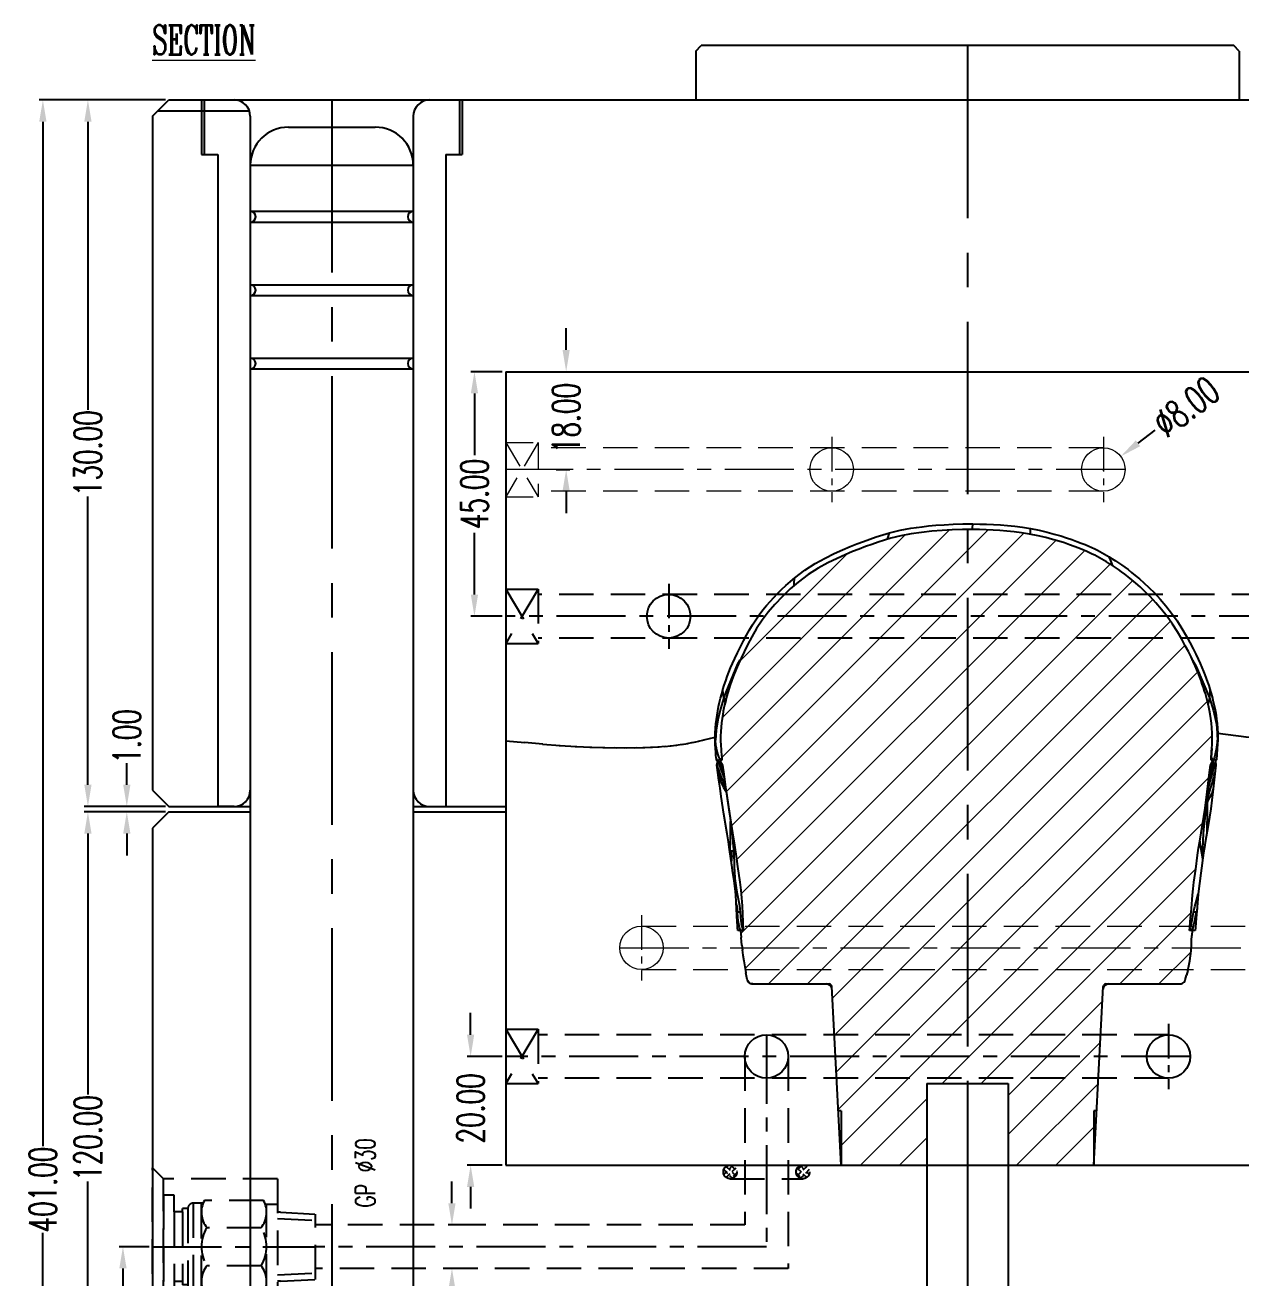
# Model space of a CAD drawing. Header units: inches. Extents: x 143011 to 144494, y -46023 to -44974.
# Drawn here: x 143612.1 to 143835.9, y -45807.6 to -45577 of the extents above; entities that cross this region are included whole.
import ezdxf

# ---------------------------------------------------------------- set-up
doc = ezdxf.new("R2010")
doc.units = ezdxf.units.IN
doc.header["$LTSCALE"] = 2
doc.header["$MEASUREMENT"] = 0
doc.header["$PDMODE"] = 3
doc.header["$PDSIZE"] = 0.3125
for name, pattern in [('CENTER', [50.8, 31.75, -6.35, 6.35, -6.35]), ('CENTER2', [1.125, 0.75, -0.125, 0.125, -0.125]), ('DASHED', [0.75, 0.5, -0.25]), ('HIDDEN', [9.525, 6.35, -3.175])]:
    doc.linetypes.add(name, pattern=pattern)
doc.layers.get('0').update_dxf_attribs({"linetype": 'CONTINUOUS'})
doc.layers.get('Defpoints').update_dxf_attribs({"linetype": 'CONTINUOUS'})
for name, color, linetype in [('CAV-COR', 1, 'CONTINUOUS'), ('PIN', 4, 'CONTINUOUS'), ('text', 7, 'CONTINUOUS'), ('wr2', 41, 'DASHED')]:
    doc.layers.add(name, color=color, linetype=linetype)
for name, color, linetype, lineweight in [('dim', 3, 'CONTINUOUS', 15), ('WR', 122, 'HIDDEN', 18), ('截面', 191, 'CONTINUOUS', 15)]:
    doc.layers.add(name, color=color, linetype=linetype, lineweight=lineweight)
doc.styles.add('ROMANC', font='romanc', dxfattribs={"width": 0.6, "height": 1})
doc.styles.get("Standard").update_dxf_attribs({"font": 'txt.shx', "width": 0.67})
doc.dimstyles.new('2.00', dxfattribs={"dimtxt": 5, "dimasz": 4, "dimexe": 0.666, "dimexo": 0.626, "dimgap": 1, "dimtad": 0, "dimzin": 0, "dimdsep": 46, "dimtxsty": 'Standard', "dimcen": 0.09, "dimclrd": 3, "dimclre": 3, "dimclrt": 7, "dimazin": 0, "dimtfac": 1, "dimtofl": 0, "dimtmove": 0, "dimatfit": 0, "dimfxl": 0, "dimtolj": 1, "dimtzin": 0, "dimarcsym": 0})

# ---------------------------------------------------------------- blocks, each defined once
blk = doc.blocks.new('*D34388')
at = {"layer": 'Defpoints', "color": 0}
for p in [(143630.85, -45720.81), (143638.58, -45720.81), (143638.58, -45721.81)]:
    blk.add_point(p, dxfattribs=at)
at = {"layer": 'dim', "color": 3, "linetype": 'ByBlock', "lineweight": -2}
for p, q in [((143630.85, -45716.81), (143630.85, -45712.81)), ((143637.95, -45720.81), (143630.18, -45720.81)), ((143637.95, -45721.81), (143630.18, -45721.81)), ((143630.85, -45725.81), (143630.85, -45729.81))]:
    blk.add_line(p, q, dxfattribs=at)
at = {"layer": 'dim', "color": 3, "linetype": 'ByBlock'}
for points in [[(143630.18, -45716.81), (143631.52, -45716.81), (143630.85, -45720.81)], [(143631.52, -45725.81), (143630.18, -45725.81), (143630.85, -45721.81)]]:
    blk.add_solid(points, dxfattribs=at)
at = {"layer": 'dim', "color": 7, "linetype": 'ByBlock', "insert": (143630.85, -45707.9), "char_height": 5, "attachment_point": 5, "rotation": 90}
blk.add_mtext('\\A1;1.00', dxfattribs=at)
blk = doc.blocks.new('*D34389')
at = {"layer": 'Defpoints', "color": 0}
for p in [(143623.69, -45590.81), (143638.58, -45590.81), (143638.58, -45720.81)]:
    blk.add_point(p, dxfattribs=at)
at = {"layer": 'dim', "color": 3, "linetype": 'ByBlock', "lineweight": -2}
for p, q in [((143637.95, -45590.81), (143623.02, -45590.81)), ((143623.69, -45594.81), (143623.69, -45647.83)), ((143623.69, -45716.81), (143623.69, -45663.79)), ((143637.95, -45720.81), (143623.02, -45720.81))]:
    blk.add_line(p, q, dxfattribs=at)
at = {"layer": 'dim', "color": 3, "linetype": 'ByBlock'}
for points in [[(143624.36, -45594.81), (143623.02, -45594.81), (143623.69, -45590.81)], [(143623.02, -45716.81), (143624.36, -45716.81), (143623.69, -45720.81)]]:
    blk.add_solid(points, dxfattribs=at)
at = {"layer": 'dim', "color": 7, "linetype": 'ByBlock', "insert": (143623.69, -45655.81), "char_height": 5, "attachment_point": 5, "rotation": 90}
blk.add_mtext('\\A1;130.00', dxfattribs=at)
blk = doc.blocks.new('*D34390')
at = {"layer": 'Defpoints', "color": 0}
for p in [(143623.69, -45721.81), (143638.58, -45721.81), (143638.58, -45841.81)]:
    blk.add_point(p, dxfattribs=at)
at = {"layer": 'dim', "color": 3, "linetype": 'ByBlock', "lineweight": -2}
for p, q in [((143637.95, -45721.81), (143623.02, -45721.81)), ((143623.69, -45725.81), (143623.69, -45773.83)), ((143623.69, -45837.81), (143623.69, -45789.79)), ((143637.95, -45841.81), (143623.02, -45841.81))]:
    blk.add_line(p, q, dxfattribs=at)
at = {"layer": 'dim', "color": 3, "linetype": 'ByBlock'}
for points in [[(143624.36, -45725.81), (143623.02, -45725.81), (143623.69, -45721.81)], [(143623.02, -45837.81), (143624.36, -45837.81), (143623.69, -45841.81)]]:
    blk.add_solid(points, dxfattribs=at)
at = {"layer": 'dim', "color": 7, "linetype": 'ByBlock', "insert": (143623.69, -45781.81), "char_height": 5, "attachment_point": 5, "rotation": 90}
blk.add_mtext('\\A1;120.00', dxfattribs=at)
blk = doc.blocks.new('*D34393')
at = {"layer": 'Defpoints', "color": 0}
for p in [(143615.4, -45590.81), (143638.58, -45590.81), (143638.58, -45991.81)]:
    blk.add_point(p, dxfattribs=at)
at = {"layer": 'dim', "color": 3, "linetype": 'ByBlock', "lineweight": -2}
for p, q in [((143637.95, -45590.81), (143614.74, -45590.81)), ((143615.4, -45594.81), (143615.4, -45783.33)), ((143615.4, -45987.81), (143615.4, -45799.29)), ((143637.95, -45991.81), (143614.74, -45991.81))]:
    blk.add_line(p, q, dxfattribs=at)
at = {"layer": 'dim', "color": 3, "linetype": 'ByBlock'}
for points in [[(143616.07, -45594.81), (143614.73, -45594.81), (143615.4, -45590.81)], [(143614.73, -45987.81), (143616.07, -45987.81), (143615.4, -45991.81)]]:
    blk.add_solid(points, dxfattribs=at)
at = {"layer": 'dim', "color": 7, "linetype": 'ByBlock', "insert": (143615.4, -45791.31), "char_height": 5, "attachment_point": 5, "rotation": 90}
blk.add_mtext('\\A1;401.00', dxfattribs=at)
blk = doc.blocks.new('*D37735')
at = {"layer": 'Defpoints', "color": 0}
for p in [(143813.77, -45656.4), (143807.39, -45661.23)]:
    blk.add_point(p, dxfattribs=at)
at = {"layer": 'dim', "color": 3, "linetype": 'ByBlock', "lineweight": -2}
for p, q in [((143816.96, -45653.98), (143820.14, -45651.57)), ((143810.49, -45658.81), (143810.67, -45658.81)), ((143810.58, -45658.9), (143810.58, -45658.72))]:
    blk.add_line(p, q, dxfattribs=at)
at = {"layer": 'dim', "color": 3, "linetype": 'ByBlock'}
blk.add_solid([(143816.55, -45653.45), (143817.36, -45654.52), (143813.77, -45656.4)], dxfattribs=at)
at = {"layer": 'dim', "color": 7, "linetype": 'ByBlock', "insert": (143825.84, -45647.26), "char_height": 5, "attachment_point": 5, "rotation": 37.1245}
blk.add_mtext('\\A1;%%c8.00', dxfattribs=at)
blk = doc.blocks.new('*D37736')
at = {"layer": 'Defpoints', "color": 0}
for p in [(143700.58, -45640.81), (143694.83, -45685.81), (143700.58, -45685.81)]:
    blk.add_point(p, dxfattribs=at)
at = {"layer": 'dim', "color": 3, "linetype": 'ByBlock', "lineweight": -2}
for p, q in [((143699.95, -45640.81), (143694.16, -45640.81)), ((143694.83, -45644.81), (143694.83, -45656.17)), ((143694.83, -45681.81), (143694.83, -45670.45)), ((143699.95, -45685.81), (143694.16, -45685.81))]:
    blk.add_line(p, q, dxfattribs=at)
at = {"layer": 'dim', "color": 3, "linetype": 'ByBlock'}
for points in [[(143695.5, -45644.81), (143694.16, -45644.81), (143694.83, -45640.81)], [(143694.16, -45681.81), (143695.5, -45681.81), (143694.83, -45685.81)]]:
    blk.add_solid(points, dxfattribs=at)
at = {"layer": 'dim', "color": 7, "linetype": 'ByBlock', "insert": (143694.83, -45663.31), "char_height": 5, "attachment_point": 5, "rotation": 90}
blk.add_mtext('\\A1;45.00', dxfattribs=at)
blk = doc.blocks.new('*D37737')
at = {"layer": 'Defpoints', "color": 0}
for p in [(143708.55, -45640.81), (143711.71, -45640.81), (143709.26, -45658.81)]:
    blk.add_point(p, dxfattribs=at)
at = {"layer": 'dim', "color": 3, "linetype": 'ByBlock', "lineweight": -2}
for p, q in [((143711.71, -45636.81), (143711.71, -45632.81)), ((143709.18, -45640.81), (143712.37, -45640.81)), ((143709.89, -45658.81), (143712.37, -45658.81)), ((143711.71, -45662.81), (143711.71, -45666.81))]:
    blk.add_line(p, q, dxfattribs=at)
at = {"layer": 'dim', "color": 3, "linetype": 'ByBlock'}
for points in [[(143711.04, -45636.81), (143712.37, -45636.81), (143711.71, -45640.81)], [(143712.37, -45662.81), (143711.04, -45662.81), (143711.71, -45658.81)]]:
    blk.add_solid(points, dxfattribs=at)
at = {"layer": 'dim', "color": 7, "linetype": 'ByBlock', "insert": (143711.71, -45649.33), "char_height": 5, "attachment_point": 5, "rotation": 90}
blk.add_mtext('\\A1;18.00', dxfattribs=at)
blk = doc.blocks.new('*X37635')
at = {"color": 0}
for p, q in [((-7.86, -0.44), (-6.25, 1.17)), ((-6.25, -1.17), (-7.86, 0.44)), ((-5.66, -0.71), (-7.4, 1.03)), ((-7.4, -1.03), (-5.66, 0.71)), ((-5.45, 0.15), (-6.54, 1.24)), ((5.45, 0.15), (6.54, 1.24)), ((5.66, -0.71), (7.4, 1.03)), ((7.4, -1.03), (5.66, 0.71)), ((7.86, -0.44), (6.25, 1.17)), ((6.25, -1.17), (7.86, 0.44)), ((-6.54, -1.24), (-5.45, -0.15)), ((6.54, -1.24), (5.45, -0.15))]:
    blk.add_line(p, q, dxfattribs=at)
blk = doc.blocks.new('*D37798')
at = {"layer": 'Defpoints', "color": 0}
for p in [(143694.13, -45766.81), (143700.58, -45766.81), (143700.58, -45786.81)]:
    blk.add_point(p, dxfattribs=at)
at = {"layer": 'dim', "color": 3, "linetype": 'ByBlock', "lineweight": -2}
for p, q in [((143694.13, -45762.81), (143694.13, -45758.81)), ((143699.95, -45766.81), (143693.46, -45766.81)), ((143699.95, -45786.81), (143693.46, -45786.81)), ((143694.13, -45790.81), (143694.13, -45794.81))]:
    blk.add_line(p, q, dxfattribs=at)
at = {"layer": 'dim', "color": 3, "linetype": 'ByBlock'}
for points in [[(143693.46, -45762.81), (143694.79, -45762.81), (143694.13, -45766.81)], [(143694.79, -45790.81), (143693.46, -45790.81), (143694.13, -45786.81)]]:
    blk.add_solid(points, dxfattribs=at)
at = {"layer": 'dim', "color": 7, "linetype": 'ByBlock', "insert": (143694.13, -45776.36), "char_height": 5, "attachment_point": 5, "rotation": 90}
blk.add_mtext('\\A1;20.00', dxfattribs=at)
blk = doc.blocks.new('*D37799')
at = {"layer": 'Defpoints', "color": 0}
for p in [(143630.14, -45801.81), (143635.58, -45801.81), (143638.58, -45841.81)]:
    blk.add_point(p, dxfattribs=at)
at = {"layer": 'dim', "color": 3, "linetype": 'ByBlock', "lineweight": -2}
for p, q in [((143634.95, -45801.81), (143629.47, -45801.81)), ((143630.14, -45805.81), (143630.14, -45814.95)), ((143630.14, -45837.81), (143630.14, -45828.67)), ((143637.95, -45841.81), (143629.47, -45841.81))]:
    blk.add_line(p, q, dxfattribs=at)
at = {"layer": 'dim', "color": 3, "linetype": 'ByBlock'}
for points in [[(143630.81, -45805.81), (143629.47, -45805.81), (143630.14, -45801.81)], [(143629.47, -45837.81), (143630.81, -45837.81), (143630.14, -45841.81)]]:
    blk.add_solid(points, dxfattribs=at)
at = {"layer": 'dim', "color": 7, "linetype": 'ByBlock', "insert": (143630.14, -45821.81), "char_height": 5, "attachment_point": 5, "rotation": 90}
blk.add_mtext('\\A1;40.00', dxfattribs=at)
blk = doc.blocks.new('*D37800')
at = {"layer": 'Defpoints', "color": 0}
for p in [(143691.28, -45797.81), (143690.69, -45805.81), (143692.48, -45805.81)]:
    blk.add_point(p, dxfattribs=at)
at = {"layer": 'dim', "color": 3, "linetype": 'ByBlock', "lineweight": -2}
for p, q in [((143690.69, -45793.81), (143690.69, -45789.81)), ((143690.66, -45797.81), (143690.02, -45797.81)), ((143691.85, -45805.81), (143690.02, -45805.81)), ((143690.69, -45809.81), (143690.69, -45813.81))]:
    blk.add_line(p, q, dxfattribs=at)
at = {"layer": 'dim', "color": 3, "linetype": 'ByBlock'}
for points in [[(143690.02, -45793.81), (143691.36, -45793.81), (143690.69, -45797.81)], [(143691.36, -45809.81), (143690.02, -45809.81), (143690.69, -45805.81)]]:
    blk.add_solid(points, dxfattribs=at)
at = {"layer": 'dim', "color": 7, "linetype": 'ByBlock', "insert": (143690.69, -45820.95), "char_height": 5, "attachment_point": 5, "rotation": 90}
blk.add_mtext('%%c8.00', dxfattribs=at)
blk = doc.blocks.new('20160905.155744')
at = {"layer": 'wr2', "linetype": 'HIDDEN', "ltscale": 0.5}
for p, q in [((-6.35, -6.44), (-6.01, 0)), ((6.01, 0), (-6.01, 0)), ((-5.19, -7), (-4.82, 0)), ((5.19, -7), (4.82, 0)), ((6.35, -6.44), (6.01, 0)), ((-6.35, -6.44), (-6.35, -7)), ((6.35, -6.44), (6.35, -7)), ((-12.5, -7), (12.5, -7)), ((-12.5, -7), (-12.5, -28)), ((-7.75, -7), (-7.75, -9.23)), ((7.75, -9), (-7.75, -9)), ((7.75, -7), (7.75, -9.23)), ((12.5, -7), (12.5, -28)), ((-8.5, -9.57), (-8.5, -20.43)), ((-3.5, -9.99), (-3.5, -20.01)), ((3.5, -9.99), (3.5, -20.01)), ((8.5, -9.57), (8.5, -20.43)), ((-8, -20.67), (-8, -22.49)), ((8, -20.67), (8, -22.49)), ((8, -21), (-8, -21)), ((-8, -22.49), (8, -22.49)), ((-7, -23.49), (7, -23.49)), ((-7, -23.49), (-7, -24.49)), ((-6.4, -24.49), (-7, -24.49)), ((-6.4, -24.49), (-7, -24.49)), ((-6.4, -24.49), (-6.4, -25.99)), ((-6.4, -24.49), (6.4, -24.49)), ((6.4, -24.49), (6.4, -25.99)), ((6.4, -24.49), (7, -24.49)), ((6.4, -24.49), (7, -24.49)), ((7, -23.49), (7, -24.49)), ((-9.5, -25.99), (-9.5, -28)), ((-6.4, -25.99), (-9.5, -25.99)), ((-6.4, -25.99), (6.4, -25.99)), ((6.4, -25.99), (9.5, -25.99)), ((9.5, -25.99), (9.5, -28)), ((-12.5, -28), (-14.5, -30)), ((12.5, -28), (-12.5, -28)), ((-9.5, -28), (9.5, -28)), ((12.5, -28), (14.5, -30)), ((14.5, -30), (-14.5, -30))]:
    blk.add_line(p, q, dxfattribs=at)
at = {"layer": 'wr2', "linetype": 'CENTER', "ltscale": 0.2}
blk.add_line((0, -30), (0, 0), dxfattribs=at)
at = {"layer": 'wr2', "linetype": 'HIDDEN', "ltscale": 0.5}
for centre, radius, start, end in [((-6.32, -13.47), 4.47, 50.9817, 119.248), ((0, -15.66), 6.66, 58.3016, 121.6984), ((6.32, -13.47), 4.47, 60.752, 129.0183), ((-6.32, -16.53), 4.47, 240.752, 309.0183), ((0, -14.34), 6.66, 238.3016, 301.6984), ((6.32, -16.53), 4.47, 230.9817, 299.248), ((-7, -22.49), 1, 180, 270), ((7, -22.49), 1, 270, 0)]:
    blk.add_arc(centre, radius, start, end, dxfattribs=at)

msp = doc.modelspace()

# ---------------------------------------------------------------- linework, layer by layer
at = {"linetype": 'Continuous'}
for p, q in [((143735.577, -45581.812), (143736.577, -45580.812)), ((143735.577, -45581.812), (143735.577, -45590.812)), ((143834.577, -45580.812), (143736.577, -45580.812)), ((143835.577, -45581.812), (143834.577, -45580.812)), ((143835.577, -45581.812), (143835.577, -45590.812)), ((143635.577, -45593.812), (143638.577, -45590.812)), ((143638.577, -45590.812), (143932.577, -45590.812)), ((143644.577, -45590.812), (143644.577, -45600.812)), ((143645.077, -45590.812), (143645.077, -45600.812)), ((143692.077, -45590.812), (143692.077, -45600.812)), ((143692.577, -45590.812), (143692.577, -45600.812)), ((143636.577, -45592.812), (143653.405, -45592.812)), ((143635.577, -45593.812), (143635.577, -45717.812)), ((143653.577, -45593.812), (143653.577, -45833.812)), ((143683.577, -45593.812), (143683.577, -45833.812)), ((143644.577, -45600.812), (143647.577, -45600.812)), ((143647.577, -45600.812), (143647.577, -45720.812)), ((143689.577, -45600.812), (143689.577, -45720.812)), ((143689.577, -45600.812), (143692.577, -45600.812)), ((143653.577, -45611.298), (143683.577, -45611.298)), ((143653.577, -45613.298), (143683.577, -45613.298)), ((143653.577, -45624.798), (143683.577, -45624.798)), ((143653.577, -45626.798), (143683.577, -45626.798)), ((143653.577, -45638.298), (143683.577, -45638.298)), ((143653.577, -45640.298), (143683.577, -45640.298)), ((143635.577, -45717.812), (143638.577, -45720.812)), ((143638.577, -45721.812), (143635.577, -45724.812)), ((143638.577, -45720.812), (143653.577, -45720.812)), ((143638.577, -45721.812), (143653.577, -45721.812)), ((143683.577, -45720.812), (143700.577, -45720.812)), ((143683.577, -45721.812), (143700.577, -45721.812)), ((143635.577, -45724.812), (143635.577, -45838.812))]:
    msp.add_line(p, q, dxfattribs=at)
at = {"linetype": 'CENTER', "ltscale": 0.5}
for p, q in [((143785.577, -45580.812), (143785.577, -45991.812)), ((143668.577, -45590.812), (143668.577, -45841.812))]:
    msp.add_line(p, q, dxfattribs=at)
for p, q in [((143660.577, -45595.812), (143676.577, -45595.812)), ((143653.577, -45602.812), (143683.577, -45602.812)), ((143650.392, -45720.812), (143647.579, -45720.812)), ((143650.577, -45720.812), (143647.579, -45720.812)), ((143686.577, -45720.812), (143689.574, -45720.812))]:
    msp.add_line(p, q)
at = {"linetype": 'Continuous'}
for centre, radius, start, end in [((143650.577, -45593.812), 3, 0, 90), ((143686.577, -45593.812), 3, 90, 180), ((143653.577, -45612.298), 1, 270, 90), ((143683.577, -45612.298), 1, 90, 270), ((143653.577, -45625.798), 1, 270, 90), ((143683.577, -45625.798), 1, 90, 270), ((143653.577, -45639.298), 1, 270, 90), ((143683.577, -45639.298), 1, 90, 270)]:
    msp.add_arc(centre, radius, start, end, dxfattribs=at)
for centre, radius, start, end in [((143660.577, -45602.812), 7, 90, 180), ((143676.577, -45602.812), 7, 0, 90), ((143650.577, -45717.812), 3, 270, 0), ((143686.577, -45717.812), 3, 180, 270)]:
    msp.add_arc(centre, radius, start, end)
at = {"layer": 'CAV-COR'}
for p, q in [((143700.577, -45640.812), (143870.577, -45640.812)), ((143700.577, -45640.812), (143700.577, -45786.812)), ((143827.004, -45693.899), (143827.667, -45695.026)), ((143827.667, -45695.026), (143830.098, -45700.794)), ((143740.726, -45700.806), (143740.955, -45701.766)), ((143830.098, -45700.794), (143829.859, -45701.931)), ((143831.376, -45705.68), (143831.581, -45708.03)), ((143700.577, -45708.704), (143704.077, -45709.067)), ((143735.031, -45709.011), (143736.127, -45708.764)), ((143736.058, -45708.78), (143737.121, -45708.523)), ((143737.076, -45708.534), (143738.113, -45708.278)), ((143738.09, -45708.284), (143739.106, -45708.039)), ((143739.3, -45706.798), (143739.174, -45708.589)), ((143739.216, -45710.467), (143739.174, -45708.589)), ((143739.284, -45709.521), (143739.174, -45708.589)), ((143831.581, -45708.03), (143831.578, -45708.618)), ((143707.408, -45709.36), (143704.068, -45709.066)), ((143707.345, -45709.355), (143710.622, -45709.593)), ((143710.44, -45709.581), (143713.678, -45709.768)), ((143713.376, -45709.753), (143716.445, -45709.886)), ((143716.065, -45709.872), (143718.857, -45709.957)), ((143718.439, -45709.947), (143720.978, -45709.992)), ((143720.545, -45709.987), (143722.884, -45710)), ((143722.451, -45710), (143724.613, -45709.983)), ((143724.2, -45709.989), (143726.176, -45709.945)), ((143725.8, -45709.956), (143727.581, -45709.89)), ((143727.253, -45709.905), (143728.842, -45709.82)), ((143728.564, -45709.837), (143729.986, -45709.736)), ((143729.754, -45709.754), (143731.052, -45709.637)), ((143730.859, -45709.656), (143732.078, -45709.518)), ((143731.916, -45709.538), (143733.096, -45709.372)), ((143732.958, -45709.394), (143734.113, -45709.196)), ((143733.997, -45709.217), (143735.124, -45708.991)), ((143739.239, -45710.892), (143739.229, -45710.753)), ((143740.256, -45710.815), (143740.286, -45711.204)), ((143830.55, -45710.159), (143830.433, -45711.885)), ((143739.353, -45712.194), (143739.351, -45712.182)), ((143739.366, -45712.041), (143739.365, -45712.04)), ((143739.462, -45713.201), (143739.597, -45712.365)), ((143739.517, -45713.305), (143739.573, -45713.518)), ((143739.57, -45712.149), (143739.574, -45712.141)), ((143739.574, -45712.141), (143739.586, -45712.163)), ((143739.586, -45712.163), (143739.642, -45712.37)), ((143739.597, -45712.365), (143739.595, -45712.356)), ((143739.642, -45712.37), (143739.681, -45712.524)), ((143739.681, -45712.524), (143739.729, -45712.702)), ((143740.039, -45712.147), (143739.988, -45712.052)), ((143740.001, -45712.195), (143740.01, -45712.267)), ((143740.043, -45712.144), (143740.002, -45712.144)), ((143740.01, -45712.267), (143740.048, -45712.352)), ((143740.028, -45712.369), (143740.075, -45712.454)), ((143740.028, -45712.369), (143740.058, -45712.369)), ((143740.15, -45712.125), (143740.043, -45712.144)), ((143740.055, -45712.352), (143740.216, -45712.306)), ((143740.141, -45712.358), (143740.058, -45712.369)), ((143740.075, -45712.454), (143740.489, -45713.199)), ((143740.134, -45712.64), (143740.097, -45712.494)), ((143740.238, -45712.073), (143740.15, -45712.125)), ((143740.298, -45712.005), (143740.238, -45712.073)), ((143740.286, -45711.204), (143740.361, -45712.029)), ((143740.361, -45712.029), (143740.36, -45712.02)), ((143740.533, -45713.821), (143740.362, -45713.365)), ((143830.062, -45715.06), (143830.271, -45713.199)), ((143830.294, -45713.202), (143830.224, -45713.785)), ((143830.271, -45713.199), (143830.729, -45712.369)), ((143830.362, -45713.216), (143830.37, -45713.125)), ((143830.373, -45713.014), (143830.369, -45713.131)), ((143830.463, -45711.854), (143830.463, -45711.85)), ((143830.463, -45711.856), (143830.463, -45711.856)), ((143830.738, -45712.215), (143830.578, -45712.169)), ((143830.692, -45712.369), (143830.593, -45712.353)), ((143830.767, -45712.144), (143830.662, -45712.125)), ((143830.692, -45712.369), (143830.729, -45712.369)), ((143830.748, -45712.308), (143830.729, -45712.369)), ((143830.765, -45712.255), (143830.748, -45712.308)), ((143830.754, -45714.445), (143831.058, -45713.321)), ((143830.765, -45712.145), (143830.767, -45712.144)), ((143830.765, -45712.255), (143830.786, -45712.196)), ((143830.813, -45712.144), (143830.767, -45712.144)), ((143830.786, -45712.196), (143830.801, -45712.158)), ((143831.026, -45711.76), (143830.798, -45712.435)), ((143830.818, -45712.24), (143830.8, -45712.422)), ((143830.801, -45712.158), (143830.803, -45712.156)), ((143830.803, -45712.156), (143830.813, -45712.144)), ((143831.058, -45713.321), (143831.183, -45712.654)), ((143831.298, -45713.198), (143831.122, -45714.774)), ((143831.197, -45712.465), (143831.19, -45712.496)), ((143831.19, -45712.496), (143831.191, -45712.558)), ((143831.191, -45712.558), (143831.298, -45713.198)), ((143831.235, -45712.341), (143831.225, -45712.371)), ((143831.244, -45712.311), (143831.234, -45712.341)), ((143831.235, -45712.341), (143831.266, -45712.28)), ((143831.245, -45712.307), (143831.276, -45712.248)), ((143831.249, -45712.297), (143831.245, -45712.307)), ((143831.266, -45712.28), (143831.329, -45712.227)), ((143831.276, -45712.248), (143831.339, -45712.195)), ((143831.299, -45712.183), (143831.285, -45712.207)), ((143831.329, -45712.227), (143831.334, -45712.21)), ((143831.334, -45712.21), (143831.339, -45712.195)), ((143831.38, -45712.157), (143831.339, -45712.195)), ((143831.339, -45712.195), (143831.348, -45712.166)), ((143831.364, -45712.125), (143831.37, -45712.118)), ((143831.401, -45712.18), (143831.394, -45712.219)), ((143740.554, -45713.874), (143740.533, -45713.821)), ((143830.052, -45716.294), (143830.14, -45714.459)), ((143830.14, -45714.459), (143830.14, -45714.371)), ((143830.161, -45715.295), (143830.23, -45714.626)), ((143830.253, -45716.142), (143830.754, -45714.445)), ((143830.915, -45715.313), (143831.035, -45714.882)), ((143831.035, -45714.882), (143831.133, -45714.523)), ((143829.739, -45719.321), (143830.342, -45717.296)), ((143829.961, -45717.105), (143830.253, -45716.142)), ((143829.749, -45719.983), (143829.603, -45720.195)), ((143829.684, -45719.505), (143829.739, -45719.321)), ((143829.739, -45719.321), (143829.715, -45719.235)), ((143741.34, -45725.833), (143740.757, -45722.202)), ((143741.769, -45722.075), (143742.347, -45725.657)), ((143742.347, -45725.657), (143742.624, -45727.47)), ((143828.311, -45727.221), (143828.421, -45727.959)), ((143741.804, -45728.97), (143742.53, -45728.97)), ((143742.17, -45729.646), (143742.187, -45729.369)), ((143742.187, -45729.369), (143742.211, -45729.163)), ((143742.211, -45729.163), (143742.244, -45729.028)), ((143742.244, -45729.028), (143742.292, -45728.97)), ((143742.404, -45727.366), (143742.404, -45727.368)), ((143828.878, -45728.97), (143829.075, -45728.97)), ((143741.944, -45729.974), (143742.587, -45729.974)), ((143742.16, -45729.974), (143742.149, -45730.808)), ((143742.151, -45731.439), (143742.149, -45730.799)), ((143742.16, -45729.974), (143742.17, -45729.646)), ((143828.834, -45730.649), (143828.837, -45730.693)), ((143828.871, -45729.974), (143828.931, -45729.974)), ((143743.1, -45739.054), (143743.033, -45738.657)), ((143827.701, -45738.107), (143828.052, -45736.939)), ((143743.099, -45739.04), (143743.216, -45740.26)), ((143743.719, -45740.26), (143743.099, -45740.26)), ((143827.779, -45740.26), (143827.198, -45740.26)), ((143827.83, -45739.667), (143827.705, -45740.26)), ((143743.494, -45742.486), (143743.381, -45741.852)), ((143743.633, -45743.056), (143743.494, -45742.486)), ((143743.819, -45743.603), (143743.633, -45743.056)), ((143826.443, -45743.603), (143826.486, -45743.086)), ((143826.486, -45743.086), (143826.583, -45742.005)), ((143827.517, -45743.131), (143827.478, -45743.603)), ((143827.606, -45742.146), (143827.517, -45743.131)), ((143744.332, -45743.603), (143743.286, -45743.603)), ((143827.478, -45743.603), (143826.443, -45743.603)), ((143700.577, -45786.812), (143870.577, -45786.812))]:
    msp.add_line(p, q, dxfattribs=at)
at = {"layer": 'CAV-COR', "color": 135}
for p, q in [((143743.819, -45743.603), (143743.944, -45744.942)), ((143744.003, -45745.633), (143743.943, -45744.929)), ((143744.063, -45746.387), (143744.001, -45745.611)), ((143826.783, -45746.44), (143826.829, -45745.473)), ((143826.828, -45745.494), (143826.882, -45744.535)), ((143826.95, -45743.603), (143826.882, -45744.548)), ((143744.061, -45746.357), (143744.136, -45747.242)), ((143744.133, -45747.207), (143744.24, -45748.199)), ((143744.236, -45748.166), (143744.384, -45749.219)), ((143744.38, -45749.196), (143744.566, -45750.291)), ((143744.564, -45750.28), (143744.788, -45751.433)), ((143826.104, -45750.996), (143826.317, -45750.106)), ((143826.312, -45750.126), (143826.497, -45749.215)), ((143826.493, -45749.236), (143826.635, -45748.306)), ((143745.042, -45752.668), (143744.788, -45751.435)), ((143825.654, -45752.724), (143825.882, -45751.858)), ((143826.108, -45750.984), (143825.883, -45751.854)), ((143745.114, -45752.885), (143745.234, -45753.08)), ((143745.234, -45753.08), (143745.396, -45753.244)), ((143745.396, -45753.244), (143745.593, -45753.368)), ((143745.593, -45753.368), (143745.817, -45753.447)), ((143745.817, -45753.447), (143746.053, -45753.473)), ((143746.053, -45753.473), (143760.102, -45753.473)), ((143762.324, -45786.812), (143760.601, -45753.947)), ((143808.829, -45786.812), (143810.552, -45753.947)), ((143811.051, -45753.473), (143824.67, -45753.473)), ((143824.67, -45753.473), (143824.892, -45753.449)), ((143824.893, -45753.449), (143825.104, -45753.378)), ((143825.104, -45753.378), (143825.292, -45753.264)), ((143825.294, -45753.263), (143825.452, -45753.112)), ((143825.453, -45753.111), (143825.574, -45752.929)), ((143825.575, -45752.929), (143825.654, -45752.724)), ((143762.324, -45776.812), (143761.8, -45776.812)), ((143762.324, -45776.812), (143762.324, -45786.812)), ((143809.353, -45776.812), (143808.829, -45776.812)), ((143808.829, -45776.812), (143808.829, -45786.812))]:
    msp.add_line(p, q, dxfattribs=at)
at = {"layer": 'CAV-COR'}
for points in [[(143771.211, -45670.471), (143772.186, -45670.212), (143773.174, -45669.978), (143774.167, -45669.777), (143775.158, -45669.607), (143776.158, -45669.46), (143777.217, -45669.323), (143778.393, -45669.188), (143779.743, -45669.066), (143781.267, -45668.963), (143782.932, -45668.876), (143784.706, -45668.82), (143786.557, -45668.82)], [(143786.523, -45669.847), (143786.523, -45669.648), (143786.557, -45668.82)], [(143786.557, -45668.82), (143787.833, -45668.839), (143789.092, -45668.874), (143790.351, -45668.925), (143791.626, -45669.001), (143792.927, -45669.11), (143794.271, -45669.257), (143795.671, -45669.444), (143797.147, -45669.681)], [(143797.143, -45670.726), (143797.143, -45670.528), (143797.147, -45669.681)], [(143797.147, -45669.681), (143798.76, -45669.988), (143800.215, -45670.325), (143801.532, -45670.677), (143802.725, -45671.026), (143803.809, -45671.368), (143804.793, -45671.702), (143805.687, -45672.025), (143806.497, -45672.334), (143807.229, -45672.63), (143807.887, -45672.913), (143808.474, -45673.18), (143808.999, -45673.432), (143809.479, -45673.673), (143809.93, -45673.908), (143810.366, -45674.144), (143810.795, -45674.386), (143811.22, -45674.633), (143811.642, -45674.887)], [(143753.803, -45678.718), (143755.666, -45677.311), (143757.533, -45676.117), (143759.349, -45675.113), (143761.053, -45674.27), (143762.593, -45673.567), (143763.965, -45672.985), (143765.218, -45672.489), (143766.408, -45672.042), (143767.594, -45671.616), (143768.791, -45671.205), (143769.998, -45670.821), (143771.211, -45670.471)], [(143771.475, -45671.465), (143770.289, -45671.806), (143769.108, -45672.183), (143767.938, -45672.586), (143766.781, -45673.001), (143765.623, -45673.436), (143764.406, -45673.917), (143763.072, -45674.481), (143761.565, -45675.167), (143759.89, -45675.992), (143758.102, -45676.976), (143756.26, -45678.15), (143754.436, -45679.528)], [(143770.912, -45671.627), (143770.942, -45671.437), (143771.211, -45670.471)], [(143786.545, -45669.847), (143784.657, -45669.848), (143782.781, -45669.912), (143780.906, -45670.014), (143779.022, -45670.158), (143777.126, -45670.369), (143775.224, -45670.637), (143773.331, -45670.996), (143771.475, -45671.465)], [(143796.972, -45670.694), (143795.522, -45670.46), (143794.14, -45670.276), (143792.813, -45670.131), (143791.531, -45670.024), (143790.279, -45669.95), (143789.04, -45669.9), (143787.801, -45669.865), (143786.545, -45669.847)], [(143811.142, -45675.793), (143810.725, -45675.542), (143810.307, -45675.297), (143809.884, -45675.058), (143809.455, -45674.826), (143809.013, -45674.595), (143808.54, -45674.358), (143808.017, -45674.108), (143807.43, -45673.841), (143806.771, -45673.559), (143806.039, -45673.265), (143805.236, -45672.96), (143804.361, -45672.644), (143803.412, -45672.323), (143802.375, -45671.997), (143801.232, -45671.662), (143799.965, -45671.323), (143798.551, -45670.995), (143796.972, -45670.694)], [(143829.204, -45699.574), (143828.998, -45698.93), (143828.786, -45698.292), (143828.564, -45697.655), (143828.329, -45697.016), (143828.076, -45696.365), (143827.798, -45695.685), (143827.487, -45694.956), (143827.13, -45694.163), (143826.715, -45693.288), (143826.231, -45692.313), (143825.661, -45691.224), (143824.991, -45690.007), (143824.213, -45688.669), (143823.327, -45687.272), (143822.346, -45685.883), (143821.301, -45684.549), (143820.237, -45683.309), (143819.198, -45682.196), (143818.229, -45681.232), (143817.344, -45680.407), (143816.538, -45679.698), (143815.805, -45679.083), (143815.136, -45678.545), (143814.517, -45678.066), (143813.936, -45677.634), (143813.376, -45677.235), (143812.823, -45676.857), (143812.267, -45676.494), (143811.708, -45676.141), (143811.142, -45675.793)], [(143812.307, -45676.52), (143812.132, -45676.042), (143811.896, -45675.447), (143811.642, -45674.887)], [(143811.642, -45674.887), (143812.226, -45675.246), (143812.803, -45675.609), (143813.375, -45675.984), (143813.945, -45676.373), (143814.521, -45676.784), (143815.122, -45677.23), (143815.763, -45677.726), (143816.459, -45678.287), (143817.222, -45678.928), (143818.058, -45679.666), (143818.97, -45680.519), (143819.96, -45681.506), (143821.012, -45682.636), (143822.086, -45683.888), (143823.14, -45685.232), (143824.134, -45686.635), (143825.037, -45688.052), (143825.834, -45689.415), (143826.522, -45690.661), (143827.109, -45691.779), (143827.609, -45692.783), (143828.037, -45693.686), (143828.406, -45694.503), (143828.728, -45695.251), (143829.014, -45695.95), (143829.273, -45696.616), (143829.514, -45697.27), (143829.742, -45697.922), (143829.96, -45698.576), (143830.171, -45699.235)], [(143740.558, -45699.302), (143740.81, -45698.5), (143741.076, -45697.7), (143741.357, -45696.906), (143741.653, -45696.12), (143741.97, -45695.325), (143742.327, -45694.482), (143742.743, -45693.551), (143743.233, -45692.508), (143743.775, -45691.407), (143744.332, -45690.326), (143744.879, -45689.308), (143745.427, -45688.334), (143745.991, -45687.383), (143746.589, -45686.444), (143747.232, -45685.52), (143747.907, -45684.634), (143748.58, -45683.82), (143749.244, -45683.066), (143749.913, -45682.341), (143750.608, -45681.619), (143751.353, -45680.88), (143752.148, -45680.133), (143752.975, -45679.406), (143753.803, -45678.718)], [(143753.654, -45680.193), (143753.677, -45679.45), (143753.803, -45678.718)], [(143754.436, -45679.528), (143752.965, -45680.78), (143751.504, -45682.174), (143750.127, -45683.62), (143748.896, -45685.042), (143747.779, -45686.519), (143746.767, -45688.079), (143745.882, -45689.612), (143745.111, -45691.049), (143744.452, -45692.349), (143743.895, -45693.505), (143743.415, -45694.557), (143742.984, -45695.559), (143742.582, -45696.562), (143742.205, -45697.579), (143741.854, -45698.608), (143741.527, -45699.641)], [(143740.726, -45700.806), (143743.307, -45694.591), (143743.739, -45693.847)], [(143739.106, -45708.039), (143739.127, -45707.231), (143739.183, -45706.422), (143739.262, -45705.613), (143739.358, -45704.808), (143739.473, -45704.008), (143739.605, -45703.212), (143739.758, -45702.421), (143739.932, -45701.634), (143740.123, -45700.852), (143740.33, -45700.075), (143740.558, -45699.302)], [(143741.527, -45699.641), (143741.404, -45700.051), (143741.286, -45700.464), (143741.176, -45700.876), (143741.071, -45701.287), (143740.968, -45701.709), (143740.862, -45702.165), (143740.751, -45702.681), (143740.636, -45703.272), (143740.522, -45703.933), (143740.414, -45704.645), (143740.317, -45705.395), (143740.231, -45706.186), (143740.163, -45707.016), (143740.128, -45707.866), (143740.14, -45708.712), (143740.178, -45709.549), (143740.226, -45710.379), (143740.256, -45710.815)], [(143740.726, -45700.806), (143740.609, -45700.095), (143740.558, -45699.302)], [(143830.603, -45708.597), (143830.608, -45708.333), (143830.597, -45707.309), (143830.549, -45706.352), (143830.475, -45705.453), (143830.379, -45704.613), (143830.262, -45703.84), (143830.132, -45703.143), (143830, -45702.529), (143829.873, -45701.986), (143829.748, -45701.487), (143829.622, -45701.006), (143829.49, -45700.528), (143829.351, -45700.05), (143829.204, -45699.574)], [(143830.171, -45699.235), (143830.166, -45700.019), (143830.098, -45700.794)], [(143830.171, -45699.235), (143830.296, -45699.637), (143830.415, -45700.04), (143830.53, -45700.445), (143830.641, -45700.855), (143830.75, -45701.277), (143830.862, -45701.722), (143830.976, -45702.205), (143831.093, -45702.739), (143831.21, -45703.331), (143831.321, -45703.989), (143831.422, -45704.718), (143831.507, -45705.521), (143831.575, -45706.405), (143831.62, -45707.38)], [(143740.726, -45700.806), (143740.099, -45702.851), (143739.631, -45704.873), (143739.3, -45706.798)], [(143830.098, -45700.794), (143830.855, -45703.234), (143831.376, -45705.68)], [(143739.106, -45708.039), (143739.125, -45708.212), (143739.174, -45708.589)], [(143739.244, -45710.891), (143739.185, -45710.066), (143739.149, -45709.391), (143739.119, -45708.718), (143739.106, -45708.039)], [(143830.39, -45712.031), (143830.505, -45710.672), (143830.574, -45709.447), (143830.603, -45708.597)], [(143831.581, -45708.03), (143831.494, -45709.024), (143831.327, -45710.338), (143831.026, -45711.76)], [(143831.623, -45708.618), (143831.6, -45709.312), (143831.553, -45710.273), (143831.486, -45711.229), (143831.401, -45712.18)], [(143831.581, -45708.03), (143831.609, -45707.682), (143831.62, -45707.38)], [(143870.577, -45707.207), (143864.514, -45707.909), (143859.094, -45708.423), (143854.24, -45708.745), (143849.851, -45708.875), (143845.695, -45708.817), (143841.46, -45708.552), (143836.869, -45708.053), (143831.62, -45707.38)], [(143831.62, -45707.38), (143831.628, -45708.348), (143831.623, -45708.618)], [(143739.351, -45712.182), (143739.284, -45711.455), (143739.239, -45710.892)], [(143739.535, -45710.874), (143739.434, -45710.449), (143739.351, -45709.996), (143739.284, -45709.521)], [(143739.988, -45712.052), (143739.811, -45711.671), (143739.659, -45711.28), (143739.535, -45710.874)], [(143830.463, -45711.855), (143830.504, -45711.146), (143830.535, -45710.522), (143830.55, -45710.159)], [(143739.595, -45712.355), (143739.457, -45712.337), (143739.384, -45712.271), (143739.352, -45712.191)], [(143739.464, -45712.347), (143739.409, -45712.307), (143739.369, -45712.249), (143739.353, -45712.194)], [(143739.573, -45712.141), (143739.51, -45712.142), (143739.432, -45712.113), (143739.389, -45712.075), (143739.372, -45712.052), (143739.366, -45712.041)], [(143739.413, -45712.186), (143739.381, -45712.07), (143739.378, -45712.06)], [(143740.757, -45722.202), (143740.252, -45718.951), (143740.027, -45717.44), (143739.82, -45715.987), (143739.632, -45714.582), (143739.462, -45713.201)], [(143739.597, -45712.365), (143739.53, -45712.368), (143739.464, -45712.347)], [(143739.474, -45713.126), (143739.477, -45713.138), (143739.517, -45713.305)], [(143739.595, -45712.355), (143739.57, -45712.171), (143739.57, -45712.149)], [(143739.729, -45712.702), (143740.178, -45713.986), (143740.755, -45715.422)], [(143740.002, -45712.144), (143739.999, -45712.151), (143740.001, -45712.195)], [(143740.043, -45712.144), (143740.039, -45712.15), (143740.036, -45712.175), (143740.038, -45712.219)], [(143740.038, -45712.219), (143740.044, -45712.278), (143740.048, -45712.352)], [(143740.362, -45713.365), (143740.229, -45712.969), (143740.134, -45712.64)], [(143740.361, -45712.029), (143740.358, -45712.115), (143740.332, -45712.196), (143740.284, -45712.267), (143740.218, -45712.323), (143740.141, -45712.358)], [(143740.489, -45713.199), (143740.644, -45714.454), (143740.824, -45715.803), (143741.029, -45717.244), (143741.256, -45718.773), (143741.769, -45722.075)], [(143740.504, -45713.455), (143740.565, -45713.963), (143740.695, -45714.988), (143740.848, -45716.087), (143741.013, -45717.226), (143741.714, -45721.878)], [(143830.8, -45712.422), (143830.701, -45713.039), (143830.51, -45713.84), (143830.198, -45714.944)], [(143830.23, -45714.626), (143830.298, -45713.925), (143830.362, -45713.216)], [(143830.433, -45711.885), (143830.425, -45711.912), (143830.416, -45711.944), (143830.39, -45712.031)], [(143830.593, -45712.353), (143830.505, -45712.304), (143830.436, -45712.227), (143830.397, -45712.134), (143830.39, -45712.031)], [(143830.433, -45711.885), (143830.45, -45711.837), (143830.46, -45711.817), (143830.464, -45711.835), (143830.463, -45711.856)], [(143830.578, -45712.169), (143830.465, -45712.047), (143830.433, -45711.885)], [(143830.662, -45712.125), (143830.573, -45712.075), (143830.512, -45712.008), (143830.479, -45711.941), (143830.467, -45711.894), (143830.464, -45711.867), (143830.463, -45711.854)], [(143830.738, -45712.215), (143830.73, -45712.243), (143830.719, -45712.277), (143830.692, -45712.369)], [(143830.738, -45712.215), (143830.755, -45712.167), (143830.765, -45712.145)], [(143830.813, -45712.144), (143830.818, -45712.152), (143830.818, -45712.24)], [(143831.294, -45712.344), (143831.245, -45712.382), (143831.209, -45712.435), (143831.197, -45712.465)], [(143831.262, -45712.26), (143831.255, -45712.278), (143831.249, -45712.297)], [(143831.285, -45712.207), (143831.276, -45712.226), (143831.268, -45712.243), (143831.262, -45712.26)], [(143831.394, -45712.219), (143831.384, -45712.246), (143831.347, -45712.303), (143831.294, -45712.344)], [(143831.37, -45712.118), (143831.329, -45712.149), (143831.299, -45712.183)], [(143831.329, -45712.227), (143831.319, -45712.259), (143831.3, -45712.323)], [(143831.348, -45712.166), (143831.357, -45712.142), (143831.364, -45712.125)], [(143831.409, -45712.087), (143831.376, -45712.114), (143831.37, -45712.118)], [(143739.573, -45713.518), (143739.647, -45713.772), (143739.743, -45714.066), (143739.866, -45714.405), (143740.02, -45714.805), (143741.03, -45717.343)], [(143739.585, -45714.2), (143739.762, -45715.071), (143740.123, -45716.164), (143740.694, -45717.333), (143741.125, -45717.985)], [(143828.311, -45727.221), (143828.848, -45724.15), (143829.1, -45722.633), (143829.325, -45721.119), (143829.523, -45719.605), (143829.707, -45718.091), (143830.062, -45715.06)], [(143831.122, -45714.774), (143830.731, -45718.134), (143830.543, -45719.676), (143830.341, -45721.222), (143830.113, -45722.773), (143829.856, -45724.326), (143829.316, -45727.446)], [(143829.459, -45721.432), (143829.864, -45717.963), (143830.161, -45715.295)], [(143830.224, -45713.785), (143830.102, -45714.758), (143830.062, -45715.06)], [(143830.342, -45717.296), (143830.574, -45716.498), (143830.915, -45715.313)], [(143829.749, -45719.983), (143830.612, -45718.363), (143830.788, -45717.644)], [(143829.659, -45725.455), (143829.66, -45724.736), (143829.718, -45722.351), (143829.749, -45719.983)], [(143829.739, -45719.321), (143829.745, -45719.649), (143829.749, -45719.983)], [(143741.714, -45721.878), (143741.871, -45722.942), (143742.021, -45724.017), (143742.166, -45725.132)], [(143828.872, -45730.413), (143828.87, -45730.18), (143828.88, -45728.629), (143828.931, -45727.191), (143829.023, -45725.809), (143829.142, -45724.439), (143829.288, -45722.993), (143829.459, -45721.432)], [(143741.876, -45728.973), (143741.942, -45726.996), (143741.965, -45724.686), (143741.957, -45723.561)], [(143742.175, -45731.612), (143741.772, -45728.737), (143741.563, -45727.287), (143741.34, -45725.833)], [(143742.166, -45725.132), (143742.302, -45726.327), (143742.404, -45727.368)], [(143742.347, -45725.657), (143742.372, -45726.855), (143742.404, -45727.366)], [(143827.588, -45732.315), (143827.916, -45729.767), (143828.105, -45728.487), (143828.311, -45727.221)], [(143742.404, -45727.366), (143742.473, -45728.171), (143742.543, -45729.15), (143742.592, -45730.062), (143742.628, -45730.942), (143742.653, -45731.794), (143742.657, -45731.959)], [(143742.624, -45727.47), (143743.043, -45730.437), (143743.246, -45731.855), (143743.689, -45734.752)], [(143828.421, -45727.959), (143828.655, -45729.356), (143828.756, -45730.016), (143828.834, -45730.649)], [(143829.316, -45727.446), (143829.164, -45728.381), (143829.022, -45729.318), (143828.891, -45730.258)], [(143743.021, -45738.368), (143742.95, -45737.156), (143742.815, -45735.885), (143742.609, -45734.47), (143742.389, -45733.035), (143742.175, -45731.612)], [(143828.891, -45730.258), (143828.655, -45732.138), (143828.525, -45733.086), (143828.257, -45734.976)], [(143742.657, -45731.959), (143742.682, -45732.748), (143742.767, -45734.055), (143742.915, -45735.325), (143743.127, -45736.565), (143743.389, -45737.788), (143743.601, -45739.016), (143743.719, -45740.26)], [(143826.804, -45739.573), (143826.999, -45737.145), (143827.104, -45735.957), (143827.244, -45734.762), (143827.588, -45732.315)], [(143743.689, -45734.752), (143743.885, -45736.19), (143744.009, -45737.64), (143744.079, -45739.099), (143744.142, -45740.561), (143744.216, -45742.016)], [(143828.257, -45734.976), (143828.146, -45735.905), (143828.052, -45736.937), (143827.858, -45739.333)], [(143743.185, -45742.125), (143743.124, -45740.891), (143743.021, -45738.368)], [(143827.198, -45740.26), (143827.421, -45739.199), (143827.701, -45738.107)], [(143743.381, -45741.852), (143743.29, -45741.111), (143743.216, -45740.26)], [(143743.719, -45740.26), (143743.791, -45741.086), (143743.88, -45741.816), (143743.993, -45742.452)], [(143826.583, -45742.005), (143826.697, -45740.795), (143826.804, -45739.573)], [(143826.754, -45742.458), (143826.906, -45741.777), (143827.05, -45741.042), (143827.198, -45740.26)], [(143827.249, -45742.508), (143827.405, -45741.814), (143827.552, -45741.062), (143827.705, -45740.26)], [(143827.858, -45739.333), (143827.743, -45740.69), (143827.606, -45742.146)], [(143743.286, -45743.603), (143743.249, -45743.132), (143743.215, -45742.641), (143743.185, -45742.125)], [(143744.216, -45742.016), (143744.101, -45742.237), (143743.993, -45742.452)], [(143744.332, -45743.603), (143744.146, -45743.07), (143743.993, -45742.452)], [(143744.216, -45742.016), (143744.249, -45742.56), (143744.287, -45743.087), (143744.332, -45743.603)], [(143826.754, -45742.458), (143826.601, -45743.055), (143826.443, -45743.603)], [(143826.583, -45742.005), (143826.669, -45742.229), (143826.754, -45742.458)], [(143826.95, -45743.603), (143827.091, -45743.117), (143827.249, -45742.508)]]:
    msp.add_lwpolyline(points, dxfattribs=at)
at = {"layer": 'CAV-COR', "color": 135}
for points in [[(143826.634, -45748.317), (143826.727, -45747.376), (143826.784, -45746.423)], [(143745.6, -45753.372), (143745.403, -45753.25), (143745.239, -45753.086), (143745.116, -45752.889), (143745.042, -45752.668)], [(143746.053, -45753.473), (143745.82, -45753.448), (143745.6, -45753.372)]]:
    msp.add_lwpolyline(points, dxfattribs=at)
for centre, radius, start, end in [((143759.628, -45754.473), 1, 3, 90), ((143760.102, -45753.973), 0.5, 3, 90), ((143811.526, -45754.473), 1, 90, 177), ((143811.051, -45753.973), 0.5, 90, 177)]:
    msp.add_arc(centre, radius, start, end, dxfattribs=at)
at = {"layer": 'PIN'}
for p, q in [((143778.077, -45771.812), (143778.077, -45921.812)), ((143778.077, -45771.812), (143793.077, -45771.812)), ((143793.077, -45771.812), (143793.077, -45921.812))]:
    msp.add_line(p, q, dxfattribs=at)
at = {"layer": 'PIN', "linetype": 'CENTER2', "ltscale": 10}
msp.add_line((143785.577, -45771.812), (143785.577, -45931.812), dxfattribs=at)
at = {"layer": 'WR', "linetype": 'CENTER', "ltscale": 0.1}
for p, q in [((143760.577, -45652.812), (143760.577, -45664.812)), ((143810.577, -45652.812), (143810.577, -45664.812)), ((143725.577, -45740.812), (143725.577, -45752.812))]:
    msp.add_line(p, q, dxfattribs=at)
at = {"layer": 'WR', "linetype": 'HIDDEN', "ltscale": 0.4}
for p, q in [((143706.577, -45653.812), (143700.577, -45663.812)), ((143700.577, -45653.812), (143706.577, -45663.812)), ((143700.577, -45653.812), (143706.577, -45653.812)), ((143700.577, -45653.812), (143700.577, -45663.812)), ((143706.577, -45653.812), (143706.577, -45663.812)), ((143700.577, -45663.812), (143706.577, -45663.812))]:
    msp.add_line(p, q, dxfattribs=at)
at = {"layer": 'WR', "linetype": 'HIDDEN', "ltscale": 0.5}
for p, q in [((143810.577, -45654.812), (143706.577, -45654.812)), ((143810.577, -45662.812), (143706.577, -45662.812)), ((143725.577, -45742.812), (143864.577, -45742.812)), ((143725.577, -45750.812), (143864.577, -45750.812))]:
    msp.add_line(p, q, dxfattribs=at)
at = {"layer": 'WR', "linetype": 'CENTER', "ltscale": 0.2}
for p, q in [((143814.577, -45658.812), (143700.577, -45658.812)), ((143721.577, -45746.812), (143870.577, -45746.812))]:
    msp.add_line(p, q, dxfattribs=at)
at = {"layer": 'WR', "linetype": 'ByBlock'}
for centre in [(143760.577, -45658.812), (143810.577, -45658.812)]:
    msp.add_circle(centre, 4, dxfattribs=at)
at = {"layer": 'WR', "linetype": 'Continuous', "ltscale": 0.5}
msp.add_circle((143725.577, -45746.812), 4, dxfattribs=at)
at = {"layer": 'wr2', "linetype": 'HIDDEN', "ltscale": 0.5}
for p, q in [((143706.577, -45680.812), (143700.577, -45690.812)), ((143700.577, -45680.812), (143706.577, -45690.812)), ((143700.577, -45680.812), (143706.577, -45680.812)), ((143700.577, -45680.812), (143700.577, -45690.812)), ((143706.577, -45680.812), (143706.577, -45690.812)), ((143840.577, -45681.812), (143706.577, -45681.812)), ((143840.577, -45689.812), (143706.577, -45689.812)), ((143700.577, -45690.812), (143706.577, -45690.812)), ((143706.577, -45761.812), (143700.577, -45771.812)), ((143700.577, -45761.812), (143706.577, -45771.812)), ((143700.577, -45761.812), (143706.577, -45761.812)), ((143700.577, -45761.812), (143700.577, -45771.812)), ((143706.577, -45761.812), (143706.577, -45771.812)), ((143822.577, -45762.812), (143706.577, -45762.812)), ((143744.577, -45766.812), (143744.577, -45797.812)), ((143752.577, -45766.812), (143752.577, -45805.812)), ((143822.577, -45770.812), (143706.577, -45770.812)), ((143700.577, -45771.812), (143706.577, -45771.812)), ((143741.887, -45786.812), (143755.267, -45786.812)), ((143741.887, -45789.312), (143755.267, -45789.312)), ((143744.577, -45797.812), (143665.577, -45797.812)), ((143752.577, -45805.812), (143665.577, -45805.812))]:
    msp.add_line(p, q, dxfattribs=at)
at = {"layer": 'wr2', "linetype": 'CENTER', "ltscale": 0.1}
for p, q in [((143730.577, -45679.812), (143730.577, -45691.812)), ((143822.577, -45760.812), (143822.577, -45772.812))]:
    msp.add_line(p, q, dxfattribs=at)
at = {"layer": 'wr2', "linetype": 'CENTER', "ltscale": 0.2}
for p, q in [((143844.577, -45685.812), (143700.577, -45685.812)), ((143748.577, -45762.812), (143748.577, -45801.812)), ((143826.577, -45766.812), (143700.577, -45766.812)), ((143748.577, -45801.812), (143665.577, -45801.812))]:
    msp.add_line(p, q, dxfattribs=at)
at = {"layer": 'wr2', "linetype": 'ByBlock'}
for centre in [(143730.577, -45685.812), (143748.577, -45766.812), (143822.577, -45766.812)]:
    msp.add_circle(centre, 4, dxfattribs=at)
at = {"layer": 'wr2', "linetype": 'HIDDEN', "ltscale": 0.5}
for centre in [(143741.887, -45788.062), (143755.267, -45788.062)]:
    msp.add_circle(centre, 1.25, dxfattribs=at)
at = {"layer": '截面'}
for p, q in [((143740.339, -45711.781), (143782.175, -45669.945)), ((143740.436, -45704.499), (143774.081, -45670.854)), ((143741.162, -45718.141), (143789.39, -45669.914)), ((143742.136, -45724.352), (143795.957, -45670.531)), ((143743.067, -45730.605), (143801.834, -45671.838)), ((143743.947, -45736.91), (143807.139, -45673.717)), ((143743.6, -45694.151), (143763.415, -45674.336)), ((143743.872, -45744.169), (143811.825, -45676.215)), ((143744.626, -45750.599), (143815.988, -45679.237)), ((143748.936, -45753.473), (143819.688, -45682.721)), ((143756.12, -45753.473), (143822.911, -45686.682)), ((143760.712, -45756.065), (143825.623, -45691.155)), ((143761.07, -45762.891), (143827.937, -45696.024)), ((143761.428, -45769.718), (143829.729, -45701.417)), ((143761.786, -45776.544), (143830.602, -45707.728)), ((143762.324, -45783.19), (143830.011, -45715.503)), ((143780.886, -45771.812), (143828.907, -45723.791)), ((143788.07, -45771.812), (143827.591, -45732.292)), ((143813.593, -45753.473), (143826.737, -45740.329)), ((143820.778, -45753.473), (143826.711, -45747.54)), ((143793.077, -45773.99), (143810.41, -45756.657)), ((143793.077, -45781.174), (143810.012, -45764.239)), ((143794.623, -45786.812), (143809.615, -45771.82)), ((143765.886, -45786.812), (143778.077, -45774.622)), ((143801.807, -45786.812), (143808.829, -45779.79)), ((143773.07, -45786.812), (143778.077, -45781.806))]:
    msp.add_line(p, q, dxfattribs=at)

# ---------------------------------------------------------------- block references
at = {"layer": 'wr2', "linetype": 'HIDDEN', "ltscale": 0.5, "xscale": -1, "rotation": 180}
msp.add_blockref('*X37635', (143748.577, -45788.062), dxfattribs=at)
at = {"layer": 'wr2', "linetype": 'ByBlock', "rotation": -90.00000000000001}
msp.add_blockref('20160905.155744', (143665.577, -45801.812), dxfattribs=at)

# ---------------------------------------------------------------- texts
at = {"layer": 'dim', "linetype": 'ByBlock', "style": 'ROMANC', "width": 0.6}
msp.add_text('%%uSECTION', height=5.4, dxfattribs=at).set_placement((143635.529, -45582.424))
at = {"layer": 'text', "insert": (143672.934, -45794.575), "char_height": 3.6, "width": 25.66758, "attachment_point": 1, "rotation": 90}
msp.add_mtext('GP %%c30', dxfattribs=at)

# ---------------------------------------------------------------- dimensions: what is measured, and where the dimension line sits
at = {"layer": 'dim', "linetype": 'ByBlock'}
for base, p1, p2, picture, middle in [((143615.402, -45590.812), (143638.577, -45991.812), (143638.577, -45590.812), '*D34393', (143615.402, -45791.312)), ((143623.691, -45590.812), (143638.577, -45720.812), (143638.577, -45590.812), '*D34389', (143623.691, -45655.812)), ((143630.849, -45720.812), (143638.577, -45721.812), (143638.577, -45720.812), '*D34388', (143630.849, -45707.904)), ((143623.691, -45721.812), (143638.577, -45841.812), (143638.577, -45721.812), '*D34390', (143623.691, -45781.812))]:
    dim = msp.add_linear_dim(base=base, p1=p1, p2=p2, angle=90, dimstyle='2.00', dxfattribs=at)
    dim.commit()
    dim.dimension.update_dxf_attribs({"geometry": picture, "text_midpoint": middle})
for base, p1, p2, picture, middle in [((143711.708, -45640.812), (143709.264, -45658.812), (143708.551, -45640.812), '*D37737', (143711.708, -45649.332)), ((143694.829, -45685.812), (143700.577, -45640.812), (143700.577, -45685.812), '*D37736', (143694.829, -45663.312)), ((143694.127, -45766.812), (143700.577, -45786.812), (143700.577, -45766.812), '*D37798', (143694.127, -45776.359)), ((143630.138, -45801.812), (143638.577, -45841.812), (143635.577, -45801.812), '*D37799', (143630.138, -45821.812))]:
    dim = msp.add_linear_dim(base=base, p1=p1, p2=p2, angle=90, dimstyle='2.00', dxfattribs=at)
    dim.commit()
    dim.dimension.update_dxf_attribs({"geometry": picture, "text_midpoint": middle, "dimtype": 160})
dim = msp.add_diameter_dim_2p(p1=(143807.387, -45661.226), p2=(143813.766, -45656.398), dimstyle='2.00', dxfattribs=at)
dim.commit()
dim.dimension.update_dxf_attribs({"geometry": '*D37735', "text_midpoint": (143825.839, -45647.259)})
dim = msp.add_linear_dim(base=(143690.689, -45805.812), p1=(143691.285, -45797.812), p2=(143692.476, -45805.812), angle=90, text='%%c<>', dimstyle='2.00', dxfattribs=at)
dim.commit()
dim.dimension.update_dxf_attribs({"geometry": '*D37800', "text_midpoint": (143690.689, -45820.954)})

doc.saveas('drawing.dxf')
